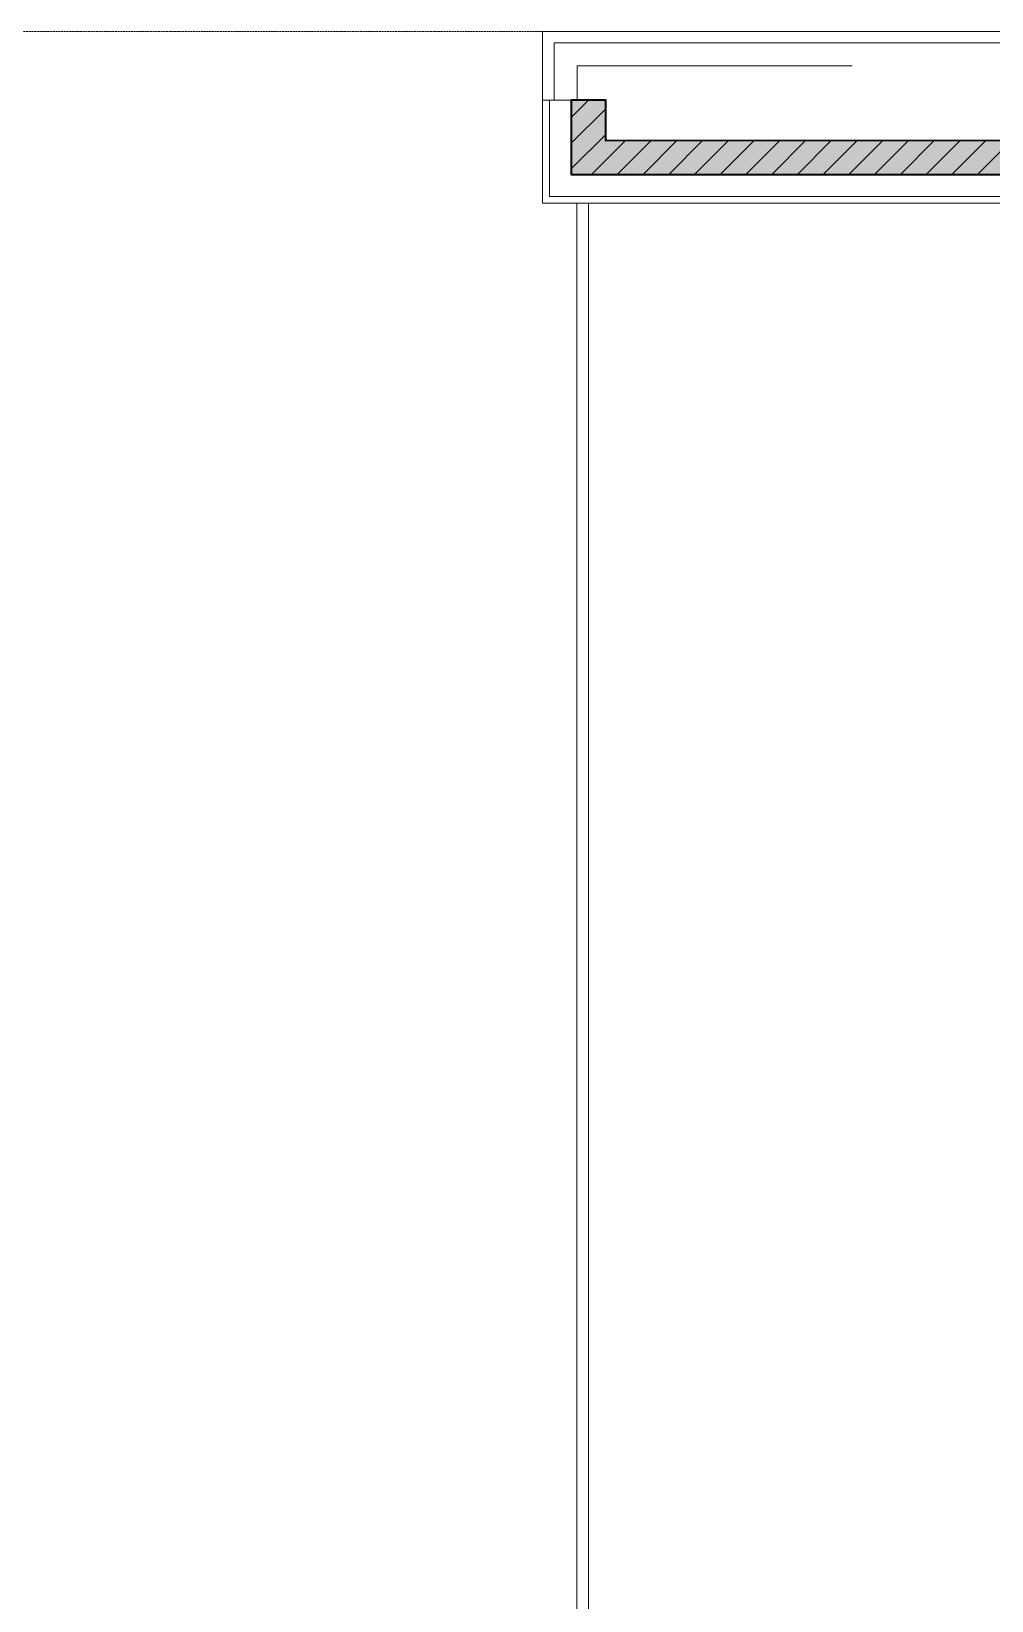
# Model space of a CAD drawing. Header units: inches. Extents: x 342932 to 557958, y 80625 to 242727.
# Drawn here: x 458953 to 463140, y 185631 to 192477 of the extents above; entities that cross this region are included whole.
import ezdxf

# ---------------------------------------------------------------- set-up
doc = ezdxf.new("R2010")
doc.units = ezdxf.units.IN
doc.header["$MEASUREMENT"] = 0
doc.linetypes.add('First Floor$0$HIDDEN', pattern=[0.375, 0.25, -0.125])
for name, color, linetype, lineweight in [('First Floor$0$A-G22-M-Overhead-Floors', 251, 'First Floor$0$HIDDEN', 5), ('First Floor$0$A-G250-G-Walls-Precast-Concrete', 251, 'Continuous', 35), ('First Floor$0$A-G250-M-Walls-Stone', 251, 'Continuous', 15), ('First Floor$0$A-G262-H-Precast-Panel', 251, 'Continuous', 5), ('First Floor$0$A-G312-M-Wall-Cladding-Panel', 7, 'Continuous', 9), ('First Floor$0$A-G312-M-Wall-Finish-Plaster', 7, 'Continuous', 15), ('First Floor$0$A-G321-M-Window', 251, 'Continuous', 9)]:
    doc.layers.add(name, color=color, linetype=linetype, lineweight=lineweight)

msp = doc.modelspace()

# ---------------------------------------------------------------- hatches: boundary and pattern name
at = {"layer": 'First Floor$0$A-G262-H-Precast-Panel'}
h = msp.add_hatch(dxfattribs=at)
h.set_pattern_fill('AR-CONC', color=256, style=0)
h.set_pattern_definition([(50, (361382.11, 239676.52), (182.18467, -15.93909), [19.05, -209.55]), (355, (361382.11, 239676.52), (-35.24283, 191.05664), [15.24, -167.64]), (100.451, (361397.3, 239675.2), (146.9425, 175.1167), [16.19, -178.09]), (46.1842, (361382.11, 239727.32), (271.07904, -42.04233), [28.575, -314.325]), (96.6356, (361404.7, 239723.82), (237.40423, 247.42556), [24.285, -267.135]), (351.184, (361382.1, 239727.32), (237.4046, 247.4251), [22.86, -251.46]), (21, (361407.51, 239714.62), (151.61488, -102.26552), [19.05, -209.55]), (326, (361407.51, 239714.62), (61.80203, 184.18797), [15.24, -167.64]), (71.4514, (361420.15, 239706.1), (213.4165, 81.92286), [16.19, -178.09]), (37.5, (361382.114, 239676.52), (3.088603, 84.55504), [0, -165.608, 0, -170.18, 0, -168.275]), (7.5, (361382.11, 239676.52), (66.81966, 100.180575), [0, -97.028, 0, -161.798, 0, -64.135]), (327.5, (361325.47, 239676.52), (135.590595, -5.728744), [0, -63.5, 0, -198.12, 0, -262.89]), (317.5, (361300.07, 239676.52), (148.12918, 25.42649), [0, -82.55, 0, -131.572, 0, -186.69])])
h.paths.add_polyline_path([(467682.1, 191852), (467682.1, 192001.5), (461457.3, 192001.5), (461457.3, 192176.5), (461307.3, 192176.5), (461307.3, 191854)])
h = msp.add_hatch(dxfattribs=at)
h.set_pattern_fill('ANSI31', color=256, scale=25, style=0)
h.set_pattern_definition([(45, (361382.11, 239676.52), (-56.1266, 56.1266), [])])
h.paths.add_polyline_path([(467682.1, 192001.5), (461457.3, 192001.5), (461457.3, 192176.5), (461307.3, 192176.5), (461307.3, 191854), (467682.1, 191852)])

# ---------------------------------------------------------------- linework, layer by layer
at = {"layer": 'First Floor$0$A-G22-M-Overhead-Floors'}
msp.add_line((461182.3, 192476.5, 0), (374582.1, 192476.5, 0), dxfattribs=at)
at = {"layer": 'First Floor$0$A-G250-G-Walls-Precast-Concrete', "elevation": 0}
msp.add_lwpolyline([(467782.1, 191851.5), (467782.2, 192001.1), (461457.2, 191999.1), (461457.2, 192176.5), (461307.2, 192176.5), (461307.2, 191851.5), (467782.1, 191851.5)], dxfattribs=at)
at = {"layer": 'First Floor$0$A-G250-M-Walls-Stone'}
msp.add_line((461182.2, 191751.5, 0), (461182.3, 192476.5, 0), dxfattribs=at)
at = {"layer": 'First Floor$0$A-G312-M-Wall-Cladding-Panel'}
msp.add_lwpolyline([(461182.2, 192176.5), (461182.2, 191726.5), (467973.2, 191726.5), (467973.2, 191756.5), (461212.2, 191756.5), (461212.2, 192176.5), (461182.2, 192176.5)], dxfattribs=at)
at = {"layer": 'First Floor$0$A-G312-M-Wall-Finish-Plaster'}
for p in [(461182.2, 192176.5), (461332.2, 192176.5)]:
    msp.add_line(p, (461232.2, 192176.5), dxfattribs=at)
at = {"layer": 'First Floor$0$A-G312-M-Wall-Finish-Plaster', "elevation": 0}
for points in [[(469302.1, 192176.5), (469302.1, 192476.5), (461182.3, 192476.5), (461182.2, 192176.5)], [(469257.1, 192176.5), (469252.1, 192176.5), (469252.1, 192426.5), (461232.2, 192426.5), (461232.2, 192276.5), (461232.2, 192176.5)], [(462532, 192326.5), (461332.2, 192326.5), (461332.2, 192276.5), (461332.2, 192176.5)]]:
    msp.add_lwpolyline(points, dxfattribs=at)
at = {"layer": 'First Floor$0$A-G321-M-Window'}
for p, q in [((461332.1, 191726.5), (461332.1, 174626.5, 0)), ((461382.1, 191726.5), (461382.1, 174626.5, 0))]:
    msp.add_line(p, q, dxfattribs=at)

doc.saveas('drawing.dxf')
